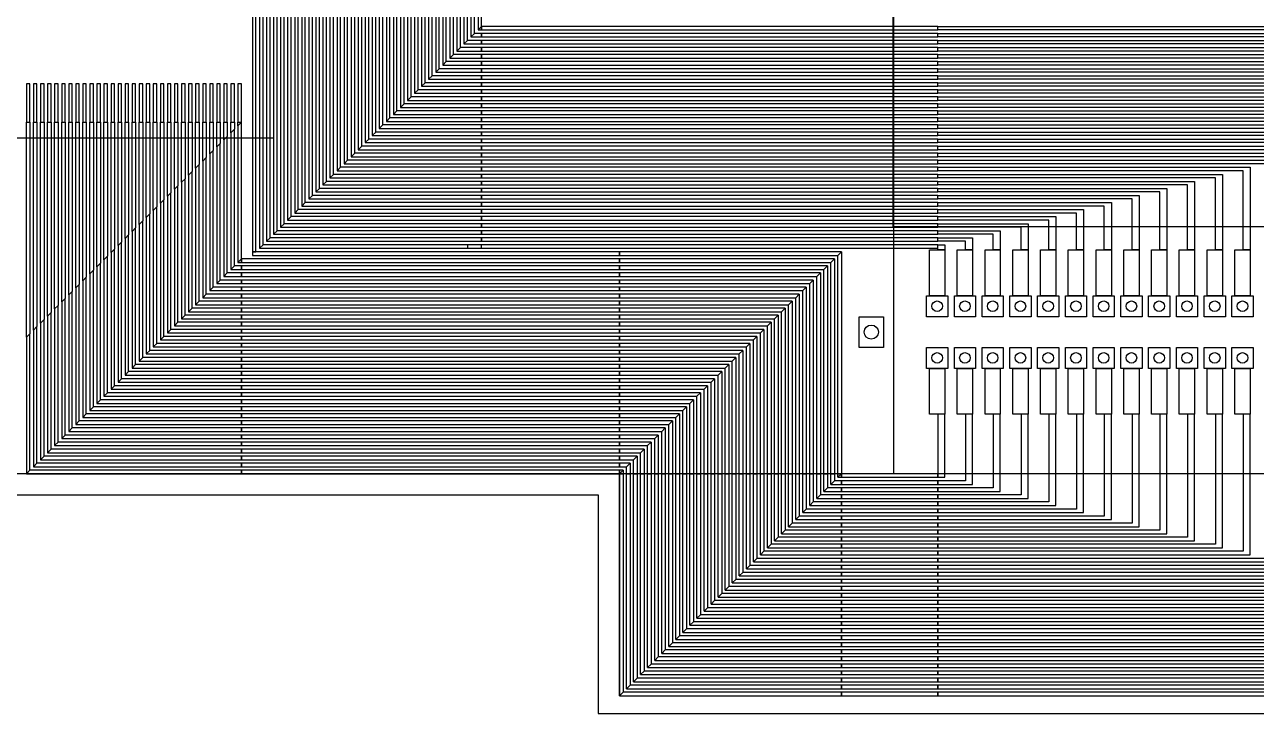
# Model space of a CAD drawing. Header units: inches. Extents: x 11033 to 102276, y 10578 to 36264.
# Drawn here: x 75345 to 93097, y 10722 to 20653 of the extents above; entities that cross this region are included whole.
import ezdxf

# ---------------------------------------------------------------- set-up
doc = ezdxf.new("R2010")
doc.units = ezdxf.units.IN
doc.header["$MEASUREMENT"] = 0
for name, color, linetype in [('board outline', 130, 'Continuous'), ('bottom copper', 160, 'Continuous'), ('bottom solder mask', 94, 'Continuous'), ('drill', 44, 'Continuous'), ('top copper', 10, 'Continuous'), ('top solder mask', 90, 'Continuous')]:
    doc.layers.add(name, color=color, linetype=linetype)

msp = doc.modelspace()

# ---------------------------------------------------------------- linework, layer by layer
at = {"layer": 'board outline'}
msp.add_lwpolyline([(48414, 29748), (48414, 10722), (67077, 10722), (67077, 13872), (83613, 13872), (83613, 10722), (102276, 10722), (102276, 29748), (88687, 29748), (88687, 30801), (62003, 30801), (62003, 29748)], close=True, dxfattribs=at)
at = {"layer": 'bottom copper'}
for points in [[(62826, 14176), (62826, 26954), (87866, 26954), (87866, 14176)], [(101571, 17737), (87865, 17737), (87865, 23217), (101571, 23217)], [(88387, 16745), (88387, 17405), (88607, 17405), (88607, 16745)], [(88787, 16745), (88787, 17405), (89007, 17405), (89007, 16745)], [(89187, 16745), (89187, 17405), (89407, 17405), (89407, 16745)], [(89587, 16745), (89587, 17405), (89807, 17405), (89807, 16745)], [(89987, 16745), (89987, 17405), (90207, 17405), (90207, 16745)], [(90387, 16745), (90387, 17405), (90607, 17405), (90607, 16745)], [(90787, 16745), (90787, 17405), (91007, 17405), (91007, 16745)], [(91187, 16745), (91187, 17405), (91407, 17405), (91407, 16745)], [(91587, 16745), (91587, 17405), (91807, 17405), (91807, 16745)], [(91987, 16745), (91987, 17405), (92207, 17405), (92207, 16745)], [(92387, 16745), (92387, 17405), (92607, 17405), (92607, 16745)], [(92787, 16745), (92787, 17405), (93007, 17405), (93007, 16745)], [(88650, 16441), (88345, 16441), (88345, 16745), (88650, 16745)], [(89050, 16441), (88745, 16441), (88745, 16745), (89050, 16745)], [(89450, 16441), (89145, 16441), (89145, 16745), (89450, 16745)], [(89850, 16441), (89545, 16441), (89545, 16745), (89850, 16745)], [(90250, 16441), (89945, 16441), (89945, 16745), (90250, 16745)], [(90650, 16441), (90345, 16441), (90345, 16745), (90650, 16745)], [(91050, 16441), (90745, 16441), (90745, 16745), (91050, 16745)], [(91450, 16441), (91145, 16441), (91145, 16745), (91450, 16745)], [(91850, 16441), (91545, 16441), (91545, 16745), (91850, 16745)], [(92250, 16441), (91945, 16441), (91945, 16745), (92250, 16745)], [(92650, 16441), (92345, 16441), (92345, 16745), (92650, 16745)], [(93050, 16441), (92745, 16441), (92745, 16745), (93050, 16745)], [(88650, 15695), (88345, 15695), (88345, 16000), (88650, 16000)], [(89050, 15695), (88745, 15695), (88745, 16000), (89050, 16000)], [(89450, 15695), (89145, 15695), (89145, 16000), (89450, 16000)], [(89850, 15695), (89545, 15695), (89545, 16000), (89850, 16000)], [(90250, 15695), (89945, 15695), (89945, 16000), (90250, 16000)], [(90650, 15695), (90345, 15695), (90345, 16000), (90650, 16000)], [(91050, 15695), (90745, 15695), (90745, 16000), (91050, 16000)], [(91450, 15695), (91145, 15695), (91145, 16000), (91450, 16000)], [(91850, 15695), (91545, 15695), (91545, 16000), (91850, 16000)], [(92250, 15695), (91945, 15695), (91945, 16000), (92250, 16000)], [(92650, 15695), (92345, 15695), (92345, 16000), (92650, 16000)], [(93050, 15695), (92745, 15695), (92745, 16000), (93050, 16000)], [(88387, 15035), (88387, 15695), (88607, 15695), (88607, 15035)], [(88787, 15035), (88787, 15695), (89007, 15695), (89007, 15035)], [(89187, 15035), (89187, 15695), (89407, 15695), (89407, 15035)], [(89587, 15035), (89587, 15695), (89807, 15695), (89807, 15035)], [(89987, 15035), (89987, 15695), (90207, 15695), (90207, 15035)], [(90387, 15035), (90387, 15695), (90607, 15695), (90607, 15035)], [(90787, 15035), (90787, 15695), (91007, 15695), (91007, 15035)], [(91187, 15035), (91187, 15695), (91407, 15695), (91407, 15035)], [(91587, 15035), (91587, 15695), (91807, 15695), (91807, 15035)], [(91987, 15035), (91987, 15695), (92207, 15695), (92207, 15035)], [(92387, 15035), (92387, 15695), (92607, 15695), (92607, 15035)], [(92787, 15035), (92787, 15695), (93007, 15695), (93007, 15035)], [(102022, 14176), (83918, 14176), (83918, 10976), (102022, 10976)]]:
    msp.add_lwpolyline(points, close=True, dxfattribs=at)
at = {"layer": 'bottom solder mask'}
for points in [[(88387, 16745), (88387, 17405), (88607, 17405), (88607, 16745)], [(88787, 16745), (88787, 17405), (89007, 17405), (89007, 16745)], [(89187, 16745), (89187, 17405), (89407, 17405), (89407, 16745)], [(89587, 16745), (89587, 17405), (89807, 17405), (89807, 16745)], [(89987, 16745), (89987, 17405), (90207, 17405), (90207, 16745)], [(90387, 16745), (90387, 17405), (90607, 17405), (90607, 16745)], [(90787, 16745), (90787, 17405), (91007, 17405), (91007, 16745)], [(91187, 16745), (91187, 17405), (91407, 17405), (91407, 16745)], [(91587, 16745), (91587, 17405), (91807, 17405), (91807, 16745)], [(91987, 16745), (91987, 17405), (92207, 17405), (92207, 16745)], [(92387, 16745), (92387, 17405), (92607, 17405), (92607, 16745)], [(92787, 16745), (92787, 17405), (93007, 17405), (93007, 16745)], [(87722, 16440), (87722, 16000), (87372, 16000), (87372, 16440)], [(88387, 15035), (88387, 15695), (88607, 15695), (88607, 15035)], [(88787, 15035), (88787, 15695), (89007, 15695), (89007, 15035)], [(89187, 15035), (89187, 15695), (89407, 15695), (89407, 15035)], [(89587, 15035), (89587, 15695), (89807, 15695), (89807, 15035)], [(89987, 15035), (89987, 15695), (90207, 15695), (90207, 15035)], [(90387, 15035), (90387, 15695), (90607, 15695), (90607, 15035)], [(90787, 15035), (90787, 15695), (91007, 15695), (91007, 15035)], [(91187, 15035), (91187, 15695), (91407, 15695), (91407, 15035)], [(91587, 15035), (91587, 15695), (91807, 15695), (91807, 15035)], [(91987, 15035), (91987, 15695), (92207, 15695), (92207, 15035)], [(92387, 15035), (92387, 15695), (92607, 15695), (92607, 15035)], [(92787, 15035), (92787, 15695), (93007, 15695), (93007, 15035)]]:
    msp.add_lwpolyline(points, close=True, dxfattribs=at)
at = {"layer": 'drill'}
for centre, radius in [((88497, 16593), 76.2), ((88897, 16593), 76.2), ((89297, 16593), 76.2), ((89697, 16593), 76.2), ((90097, 16593), 76.2), ((90497, 16593), 76.2), ((90897, 16593), 76.2), ((91297, 16593), 76.2), ((91697, 16593), 76.2), ((92097, 16593), 76.2), ((92497, 16593), 76.2), ((92897, 16593), 76.2), ((87547, 16220), 102), ((88497, 15848), 76.2), ((88897, 15848), 76.2), ((89297, 15848), 76.2), ((89697, 15848), 76.2), ((90097, 15848), 76.2), ((90497, 15848), 76.2), ((90897, 15848), 76.2), ((91297, 15848), 76.2), ((91697, 15848), 76.2), ((92097, 15848), 76.2), ((92497, 15848), 76.2), ((92897, 15848), 76.2)]:
    msp.add_circle(centre, radius, dxfattribs=at)
at = {"layer": 'top copper'}
for points in [[(81930, 24045), (81880, 23994), (81880, 20577), (81930, 20628)], [(81727, 23842), (81676, 23791), (81676, 20374), (81727, 20425)], [(81829, 23943), (81778, 23892), (81778, 20476), (81829, 20526)], [(81524, 23638), (81473, 23588), (81473, 20171), (81524, 20222)], [(81626, 23740), (81575, 23689), (81575, 20272), (81626, 20323)], [(81321, 23435), (81270, 23384), (81270, 19968), (81321, 20018)], [(81422, 23537), (81372, 23486), (81372, 20069), (81422, 20120)], [(81219, 23334), (81168, 23283), (81168, 19866), (81219, 19917)], [(81016, 23130), (80965, 23080), (80965, 19663), (81016, 19714)], [(81118, 23232), (81067, 23181), (81067, 19764), (81118, 19815)], [(80813, 22927), (80762, 22876), (80762, 19460), (80813, 19510)], [(80914, 23029), (80864, 22978), (80864, 19561), (80914, 19612)], [(80610, 22724), (80559, 22673), (80559, 19256), (80610, 19307)], [(80711, 22826), (80660, 22775), (80660, 19358), (80711, 19409)], [(80508, 22622), (80457, 22572), (80457, 19155), (80508, 19206)], [(80305, 22419), (80254, 22368), (80254, 18952), (80305, 19002)], [(80406, 22521), (80356, 22470), (80356, 19053), (80406, 19104)], [(80102, 22216), (80051, 22165), (80051, 18748), (80102, 18799)], [(80203, 22318), (80152, 22267), (80152, 18850), (80203, 18901)], [(79898, 22013), (79848, 21962), (79848, 18545), (79898, 18596)], [(80000, 22114), (79949, 22064), (79949, 18647), (80000, 18698)], [(79797, 21911), (79746, 21860), (79746, 18444), (79797, 18494)], [(79594, 21708), (79543, 21657), (79543, 18240), (79594, 18291)], [(79695, 21810), (79644, 21759), (79644, 18342), (79695, 18393)], [(79390, 21505), (79340, 21454), (79340, 18037), (79390, 18088)], [(79492, 21606), (79441, 21556), (79441, 18139), (79492, 18190)], [(79289, 21403), (79238, 21352), (79238, 17936), (79289, 17986)], [(79086, 21200), (79035, 21149), (79035, 17732), (79086, 17783)], [(79187, 21302), (79136, 21251), (79136, 17834), (79187, 17885)], [(78882, 20997), (78832, 20946), (78832, 17529), (78882, 17580)], [(78984, 21098), (78933, 21048), (78933, 17631), (78984, 17682)], [(78679, 20794), (78628, 20794), (78628, 17377), (78679, 17377)], [(78781, 20895), (78730, 20844), (78730, 17428), (78781, 17478)], [(81880, 20577), (81930, 20577), (81930, 20628)], [(88506, 20628), (81930, 20628), (81930, 20577), (88506, 20577)], [(101007, 17405), (100906, 17405), (100906, 20577), (88506, 20577), (88506, 20628), (101007, 20628)], [(81676, 20374), (81930, 20374), (81930, 20425), (81727, 20425)], [(81778, 20476), (81930, 20476), (81930, 20526), (81829, 20526)], [(88506, 20526), (81930, 20526), (81930, 20476), (88506, 20476)], [(88506, 20425), (81930, 20425), (81930, 20374), (88506, 20374)], [(100607, 17405), (100506, 17405), (100506, 20476), (88506, 20476), (88506, 20526), (100607, 20526)], [(100207, 17405), (100106, 17405), (100106, 20374), (88506, 20374), (88506, 20425), (100207, 20425)], [(81575, 20272), (81930, 20272), (81930, 20323), (81626, 20323)], [(88506, 20323), (81930, 20323), (81930, 20272), (88506, 20272)], [(99807, 17405), (99706, 17405), (99706, 20272), (88506, 20272), (88506, 20323), (99807, 20323)], [(81372, 20069), (81930, 20069), (81930, 20120), (81422, 20120)], [(81473, 20171), (81930, 20171), (81930, 20222), (81524, 20222)], [(88506, 20222), (81930, 20222), (81930, 20171), (88506, 20171)], [(88506, 20120), (81930, 20120), (81930, 20069), (88506, 20069)], [(99407, 17405), (99306, 17405), (99306, 20171), (88506, 20171), (88506, 20222), (99407, 20222)], [(99007, 17405), (98906, 17405), (98906, 20069), (88506, 20069), (88506, 20120), (99007, 20120)], [(81168, 19866), (81930, 19866), (81930, 19917), (81219, 19917)], [(81270, 19968), (81930, 19968), (81930, 20018), (81321, 20018)], [(88506, 20018), (81930, 20018), (81930, 19968), (88506, 19968)], [(88506, 19917), (81930, 19917), (81930, 19866), (88506, 19866)], [(98607, 17405), (98506, 17405), (98506, 19968), (88506, 19968), (88506, 20018), (98607, 20018)], [(98207, 17405), (98106, 17405), (98106, 19866), (88506, 19866), (88506, 19917), (98207, 19917)], [(75421, 19245), (75421, 19798), (75371, 19798), (75371, 19245)], [(75523, 19245), (75523, 19798), (75472, 19798), (75472, 19245)], [(75625, 19245), (75625, 19798), (75574, 19798), (75574, 19245)], [(75726, 19245), (75726, 19798), (75675, 19798), (75675, 19245)], [(75828, 19245), (75828, 19798), (75777, 19798), (75777, 19245)], [(75929, 19245), (75929, 19798), (75879, 19798), (75879, 19245)], [(76031, 19245), (76031, 19798), (75980, 19798), (75980, 19245)], [(76133, 19245), (76133, 19798), (76082, 19798), (76082, 19245)], [(76234, 19245), (76234, 19798), (76183, 19798), (76183, 19245)], [(76336, 19245), (76336, 19798), (76285, 19798), (76285, 19245)], [(76437, 19245), (76437, 19798), (76387, 19798), (76387, 19245)], [(76539, 19245), (76539, 19798), (76488, 19798), (76488, 19245)], [(76641, 19245), (76641, 19798), (76590, 19798), (76590, 19245)], [(76742, 19245), (76742, 19798), (76691, 19798), (76691, 19245)], [(76844, 19245), (76844, 19798), (76793, 19798), (76793, 19245)], [(76945, 19245), (76945, 19798), (76895, 19798), (76895, 19245)], [(77047, 19245), (77047, 19798), (76996, 19798), (76996, 19245)], [(77149, 19245), (77149, 19798), (77098, 19798), (77098, 19245)], [(77250, 19245), (77250, 19798), (77199, 19798), (77199, 19245)], [(77352, 19245), (77352, 19798), (77301, 19798), (77301, 19245)], [(77453, 19245), (77453, 19798), (77403, 19798), (77403, 19245)], [(77555, 19245), (77555, 19798), (77504, 19798), (77504, 19245)], [(77657, 19245), (77657, 19798), (77606, 19798), (77606, 19245)], [(77758, 19245), (77758, 19798), (77707, 19798), (77707, 19245)], [(77860, 19245), (77860, 19798), (77809, 19798), (77809, 19245)], [(77961, 19245), (77961, 19798), (77911, 19798), (77911, 19245)], [(78063, 19245), (78063, 19798), (78012, 19798), (78012, 19245)], [(78165, 19245), (78165, 19798), (78114, 19798), (78114, 19245)], [(78266, 19245), (78266, 19798), (78215, 19798), (78215, 19245)], [(78368, 19245), (78368, 19798), (78317, 19798), (78317, 19245)], [(78469, 19245), (78469, 19798), (78419, 19798), (78419, 19245)], [(80965, 19663), (81930, 19663), (81930, 19714), (81016, 19714)], [(81067, 19764), (81930, 19764), (81930, 19815), (81118, 19815)], [(88506, 19815), (81930, 19815), (81930, 19764), (88506, 19764)], [(88506, 19714), (81930, 19714), (81930, 19663), (88506, 19663)], [(97807, 17405), (97706, 17405), (97706, 19764), (88506, 19764), (88506, 19815), (97807, 19815)], [(97407, 17405), (97306, 17405), (97306, 19663), (88506, 19663), (88506, 19714), (97407, 19714)], [(80864, 19561), (81930, 19561), (81930, 19612), (80914, 19612)], [(88506, 19612), (81930, 19612), (81930, 19561), (88506, 19561)], [(97007, 17405), (96906, 17405), (96906, 19561), (88506, 19561), (88506, 19612), (97007, 19612)], [(80660, 19358), (81930, 19358), (81930, 19409), (80711, 19409)], [(80762, 19460), (81930, 19460), (81930, 19510), (80813, 19510)], [(88506, 19510), (81930, 19510), (81930, 19460), (88506, 19460)], [(88506, 19409), (81930, 19409), (81930, 19358), (88506, 19358)], [(96607, 17405), (96506, 17405), (96506, 19460), (88506, 19460), (88506, 19510), (96607, 19510)], [(96207, 17405), (96106, 17405), (96106, 19358), (88506, 19358), (88506, 19409), (96207, 19409)], [(75371, 16146), (75371, 19245), (75421, 19245), (75421, 16197)], [(75472, 16248), (75472, 19245), (75523, 19245), (75523, 16299)], [(75574, 16350), (75574, 19245), (75625, 19245), (75625, 16400)], [(75675, 16451), (75675, 19245), (75726, 19245), (75726, 16502)], [(75777, 16553), (75777, 19245), (75828, 19245), (75828, 16604)], [(75879, 16654), (75879, 19245), (75929, 19245), (75929, 16705)], [(75980, 16756), (75980, 19245), (76031, 19245), (76031, 16807)], [(76082, 16858), (76082, 19245), (76133, 19245), (76133, 16908)], [(76183, 16959), (76183, 19245), (76234, 19245), (76234, 17010)], [(76285, 17061), (76285, 19245), (76336, 19245), (76336, 17112)], [(76387, 17162), (76387, 19245), (76437, 19245), (76437, 17213)], [(76488, 17264), (76488, 19245), (76539, 19245), (76539, 17315)], [(76590, 17366), (76590, 19245), (76641, 19245), (76641, 17416)], [(76691, 17467), (76691, 19245), (76742, 19245), (76742, 17518)], [(76793, 17569), (76793, 19245), (76844, 19245), (76844, 17620)], [(76895, 17670), (76895, 19245), (76945, 19245), (76945, 17721)], [(76996, 17772), (76996, 19245), (77047, 19245), (77047, 17823)], [(77098, 17874), (77098, 19245), (77149, 19245), (77149, 17924)], [(77199, 17975), (77199, 19245), (77250, 19245), (77250, 18026)], [(77301, 18077), (77301, 19245), (77352, 19245), (77352, 18128)], [(77403, 18178), (77403, 19245), (77453, 19245), (77453, 18229)], [(77504, 18280), (77504, 19245), (77555, 19245), (77555, 18331)], [(77606, 18382), (77606, 19245), (77657, 19245), (77657, 18432)], [(77707, 18483), (77707, 19245), (77758, 19245), (77758, 18534)], [(77809, 18585), (77809, 19245), (77860, 19245), (77860, 18636)], [(77911, 18686), (77911, 19245), (77961, 19245), (77961, 18737)], [(78012, 18788), (78012, 19245), (78063, 19245), (78063, 18839)], [(78114, 18890), (78114, 19245), (78165, 19245), (78165, 18940)], [(78215, 18991), (78215, 19245), (78266, 19245), (78266, 19042)], [(78317, 19093), (78317, 19245), (78368, 19245), (78368, 19144)], [(78419, 19194), (78419, 19245), (78469, 19245)], [(78469, 19245), (78419, 19194), (78419, 17224), (78469, 17275)], [(80457, 19155), (81930, 19155), (81930, 19206), (80508, 19206)], [(80559, 19256), (81930, 19256), (81930, 19307), (80610, 19307)], [(88506, 19307), (81930, 19307), (81930, 19256), (88506, 19256)], [(88506, 19206), (81930, 19206), (81930, 19155), (88506, 19155)], [(95807, 17405), (95706, 17405), (95706, 19256), (88506, 19256), (88506, 19307), (95807, 19307)], [(95407, 17405), (95306, 17405), (95306, 19155), (88506, 19155), (88506, 19206), (95407, 19206)], [(78266, 19042), (78215, 18991), (78215, 17021), (78266, 17072)], [(78368, 19144), (78317, 19093), (78317, 17123), (78368, 17174)], [(80254, 18952), (81930, 18952), (81930, 19002), (80305, 19002)], [(80356, 19053), (81930, 19053), (81930, 19104), (80406, 19104)], [(88506, 19104), (81930, 19104), (81930, 19053), (88506, 19053)], [(88506, 19002), (81930, 19002), (81930, 18952), (88506, 18952)], [(95007, 17405), (94906, 17405), (94906, 19053), (88506, 19053), (88506, 19104), (95007, 19104)], [(94607, 17405), (94506, 17405), (94506, 18952), (88506, 18952), (88506, 19002), (94607, 19002)], [(78063, 18839), (78012, 18788), (78012, 16818), (78063, 16869)], [(78165, 18940), (78114, 18890), (78114, 16920), (78165, 16970)], [(80152, 18850), (81930, 18850), (81930, 18901), (80203, 18901)], [(88506, 18901), (81930, 18901), (81930, 18850), (88506, 18850)], [(94207, 17405), (94106, 17405), (94106, 18850), (88506, 18850), (88506, 18901), (94207, 18901)], [(77961, 18737), (77911, 18686), (77911, 16716), (77961, 16767)], [(79949, 18647), (81930, 18647), (81930, 18698), (80000, 18698)], [(80051, 18748), (81930, 18748), (81930, 18799), (80102, 18799)], [(88506, 18799), (81930, 18799), (81930, 18748), (88506, 18748)], [(88506, 18698), (81930, 18698), (81930, 18647), (88506, 18647)], [(93807, 17405), (93706, 17405), (93706, 18748), (88506, 18748), (88506, 18799), (93807, 18799)], [(93407, 17405), (93306, 17405), (93306, 18647), (88506, 18647), (88506, 18698), (93407, 18698)], [(77758, 18534), (77707, 18483), (77707, 16513), (77758, 16564)], [(77860, 18636), (77809, 18585), (77809, 16615), (77860, 16666)], [(79746, 18444), (81930, 18444), (81930, 18494), (79797, 18494)], [(79848, 18545), (81930, 18545), (81930, 18596), (79898, 18596)], [(88506, 18596), (81930, 18596), (81930, 18545), (88506, 18545)], [(88506, 18494), (81930, 18494), (81930, 18444), (88506, 18444)], [(93007, 17405), (92906, 17405), (92906, 18545), (88506, 18545), (88506, 18596), (93007, 18596)], [(92607, 17405), (92506, 17405), (92506, 18444), (88506, 18444), (88506, 18494), (92607, 18494)], [(77555, 18331), (77504, 18280), (77504, 16310), (77555, 16361)], [(77657, 18432), (77606, 18382), (77606, 16412), (77657, 16462)], [(79543, 18240), (81930, 18240), (81930, 18291), (79594, 18291)], [(79644, 18342), (81930, 18342), (81930, 18393), (79695, 18393)], [(88506, 18393), (81930, 18393), (81930, 18342), (88506, 18342)], [(88506, 18291), (81930, 18291), (81930, 18240), (88506, 18240)], [(92207, 17405), (92106, 17405), (92106, 18342), (88506, 18342), (88506, 18393), (92207, 18393)], [(91807, 17405), (91706, 17405), (91706, 18240), (88506, 18240), (88506, 18291), (91807, 18291)], [(77352, 18128), (77301, 18077), (77301, 16107), (77352, 16158)], [(77453, 18229), (77403, 18178), (77403, 16208), (77453, 16259)], [(79441, 18139), (81930, 18139), (81930, 18190), (79492, 18190)], [(88506, 18190), (81930, 18190), (81930, 18139), (88506, 18139)], [(91407, 17405), (91306, 17405), (91306, 18139), (88506, 18139), (88506, 18190), (91407, 18190)], [(77250, 18026), (77199, 17975), (77199, 16005), (77250, 16056)], [(79238, 17936), (81930, 17936), (81930, 17986), (79289, 17986)], [(79340, 18037), (81930, 18037), (81930, 18088), (79390, 18088)], [(88506, 18088), (81930, 18088), (81930, 18037), (88506, 18037)], [(88506, 17986), (81930, 17986), (81930, 17936), (88506, 17936)], [(91007, 17405), (90906, 17405), (90906, 18037), (88506, 18037), (88506, 18088), (91007, 18088)], [(90607, 17405), (90506, 17405), (90506, 17936), (88506, 17936), (88506, 17986), (90607, 17986)], [(77047, 17823), (76996, 17772), (76996, 15802), (77047, 15853)], [(77149, 17924), (77098, 17874), (77098, 15904), (77149, 15954)], [(79035, 17732), (81930, 17732), (81930, 17783), (79086, 17783)], [(79136, 17834), (81930, 17834), (81930, 17885), (79187, 17885)], [(88506, 17885), (81930, 17885), (81930, 17834), (88506, 17834)], [(88506, 17783), (81930, 17783), (81930, 17732), (88506, 17732)], [(90207, 17405), (90106, 17405), (90106, 17834), (88506, 17834), (88506, 17885), (90207, 17885)], [(89807, 17405), (89706, 17405), (89706, 17732), (88506, 17732), (88506, 17783), (89807, 17783)], [(76844, 17620), (76793, 17569), (76793, 15599), (76844, 15650)], [(76945, 17721), (76895, 17670), (76895, 15700), (76945, 15751)], [(78832, 17529), (81930, 17529), (81930, 17580), (78882, 17580)], [(78933, 17631), (81930, 17631), (81930, 17682), (78984, 17682)], [(88506, 17682), (81930, 17682), (81930, 17631), (88506, 17631)], [(88506, 17580), (81930, 17580), (81930, 17529), (88506, 17529)], [(89407, 17405), (89306, 17405), (89306, 17631), (88506, 17631), (88506, 17682), (89407, 17682)], [(89007, 17405), (88906, 17405), (88906, 17529), (88506, 17529), (88506, 17580), (89007, 17580)], [(76641, 17416), (76590, 17366), (76590, 15396), (76641, 15446)], [(76742, 17518), (76691, 17467), (76691, 15497), (76742, 15548)], [(78730, 17428), (81930, 17428), (81930, 17478), (78781, 17478)], [(88506, 17478), (81727, 17478), (81727, 17428), (88506, 17428)], [(88387, 16745), (88387, 17405), (88607, 17405), (88607, 16745)], [(88607, 17405), (88506, 17405), (88506, 17428), (88506, 17428), (88506, 17478), (88607, 17478)], [(88787, 16745), (88787, 17405), (89007, 17405), (89007, 16745)], [(89187, 16745), (89187, 17405), (89407, 17405), (89407, 16745)], [(89587, 16745), (89587, 17405), (89807, 17405), (89807, 16745)], [(89987, 16745), (89987, 17405), (90207, 17405), (90207, 16745)], [(90387, 16745), (90387, 17405), (90607, 17405), (90607, 16745)], [(90787, 16745), (90787, 17405), (91007, 17405), (91007, 16745)], [(91187, 16745), (91187, 17405), (91407, 17405), (91407, 16745)], [(91587, 16745), (91587, 17405), (91807, 17405), (91807, 16745)], [(91987, 16745), (91987, 17405), (92207, 17405), (92207, 16745)], [(92387, 16745), (92387, 17405), (92607, 17405), (92607, 16745)], [(92787, 16745), (92787, 17405), (93007, 17405), (93007, 16745)], [(76539, 17315), (76488, 17264), (76488, 15294), (76539, 15345)], [(78419, 17224), (78469, 17224), (78469, 17275)], [(83918, 17275), (78469, 17275), (78469, 17224), (83918, 17224)], [(83918, 17377), (78628, 17377), (78628, 17326), (83918, 17326)], [(87118, 17377), (83918, 17377), (83918, 17326), (87067, 17326)], [(87017, 17275), (83918, 17275), (83918, 17224), (86966, 17224)], [(87017, 17275), (87017, 14176), (86966, 14176), (86966, 17224)], [(87118, 17377), (87118, 14176), (87067, 14176), (87067, 17326)], [(76336, 17112), (76285, 17061), (76285, 15091), (76336, 15142)], [(76437, 17213), (76387, 17162), (76387, 15192), (76437, 15243)], [(78215, 17021), (78469, 17021), (78469, 17072), (78266, 17072)], [(78317, 17123), (78469, 17123), (78469, 17174), (78368, 17174)], [(83918, 17174), (78469, 17174), (78469, 17123), (83918, 17123)], [(83918, 17072), (78469, 17072), (78469, 17021), (83918, 17021)], [(86915, 17174), (83918, 17174), (83918, 17123), (86864, 17123)], [(86813, 17072), (83918, 17072), (83918, 17021), (86763, 17021)], [(86813, 17072), (86813, 14176), (86763, 14176), (86763, 17021)], [(86915, 17174), (86915, 14176), (86864, 14176), (86864, 17123)], [(76133, 16908), (76082, 16858), (76082, 14888), (76133, 14938)], [(76234, 17010), (76183, 16959), (76183, 14989), (76234, 15040)], [(78012, 16818), (78469, 16818), (78469, 16869), (78063, 16869)], [(78114, 16920), (78469, 16920), (78469, 16970), (78165, 16970)], [(83918, 16970), (78469, 16970), (78469, 16920), (83918, 16920)], [(83918, 16869), (78469, 16869), (78469, 16818), (83918, 16818)], [(86712, 16970), (83918, 16970), (83918, 16920), (86661, 16920)], [(86610, 16869), (83918, 16869), (83918, 16818), (86559, 16818)], [(86610, 16869), (86610, 14176), (86559, 14176), (86559, 16818)], [(86712, 16970), (86712, 14176), (86661, 14176), (86661, 16920)], [(75929, 16705), (75879, 16654), (75879, 14684), (75929, 14735)], [(76031, 16807), (75980, 16756), (75980, 14786), (76031, 14837)], [(77911, 16716), (78469, 16716), (78469, 16767), (77961, 16767)], [(83918, 16767), (78469, 16767), (78469, 16716), (83918, 16716)], [(86509, 16767), (83918, 16767), (83918, 16716), (86458, 16716)], [(86509, 16767), (86509, 14176), (86458, 14176), (86458, 16716)], [(88650, 16441), (88345, 16441), (88345, 16745), (88650, 16745)], [(89050, 16441), (88745, 16441), (88745, 16745), (89050, 16745)], [(89450, 16441), (89145, 16441), (89145, 16745), (89450, 16745)], [(89850, 16441), (89545, 16441), (89545, 16745), (89850, 16745)], [(90250, 16441), (89945, 16441), (89945, 16745), (90250, 16745)], [(90650, 16441), (90345, 16441), (90345, 16745), (90650, 16745)], [(91050, 16441), (90745, 16441), (90745, 16745), (91050, 16745)], [(91450, 16441), (91145, 16441), (91145, 16745), (91450, 16745)], [(91850, 16441), (91545, 16441), (91545, 16745), (91850, 16745)], [(92250, 16441), (91945, 16441), (91945, 16745), (92250, 16745)], [(92650, 16441), (92345, 16441), (92345, 16745), (92650, 16745)], [(93050, 16441), (92745, 16441), (92745, 16745), (93050, 16745)], [(75828, 16604), (75777, 16553), (75777, 14583), (75828, 14634)], [(77707, 16513), (78469, 16513), (78469, 16564), (77758, 16564)], [(77809, 16615), (78469, 16615), (78469, 16666), (77860, 16666)], [(83918, 16666), (78469, 16666), (78469, 16615), (83918, 16615)], [(83918, 16564), (78469, 16564), (78469, 16513), (83918, 16513)], [(86407, 16666), (83918, 16666), (83918, 16615), (86356, 16615)], [(86305, 16564), (83918, 16564), (83918, 16513), (86255, 16513)], [(86305, 16564), (86305, 14176), (86255, 14176), (86255, 16513)], [(86407, 16666), (86407, 14176), (86356, 14176), (86356, 16615)], [(75625, 16400), (75574, 16350), (75574, 14380), (75625, 14430)], [(75726, 16502), (75675, 16451), (75675, 14481), (75726, 14532)], [(77504, 16310), (78469, 16310), (78469, 16361), (77555, 16361)], [(77606, 16412), (78469, 16412), (78469, 16462), (77657, 16462)], [(83918, 16462), (78469, 16462), (78469, 16412), (83918, 16412)], [(83918, 16361), (78469, 16361), (78469, 16310), (83918, 16310)], [(86204, 16462), (83918, 16462), (83918, 16412), (86153, 16412)], [(86102, 16361), (83918, 16361), (83918, 16310), (86051, 16310)], [(86102, 16361), (86102, 14176), (86051, 14176), (86051, 16310)], [(86204, 16462), (86204, 14176), (86153, 14176), (86153, 16412)], [(87372, 16000), (87372, 16440), (87722, 16440), (87722, 16000)], [(75421, 16197), (75371, 16146), (75371, 14176), (75421, 14227)], [(75523, 16299), (75472, 16248), (75472, 14278), (75523, 14329)], [(77301, 16107), (78469, 16107), (78469, 16158), (77352, 16158)], [(77403, 16208), (78469, 16208), (78469, 16259), (77453, 16259)], [(83918, 16259), (78469, 16259), (78469, 16208), (83918, 16208)], [(83918, 16158), (78469, 16158), (78469, 16107), (83918, 16107)], [(86001, 16259), (83918, 16259), (83918, 16208), (85950, 16208)], [(85899, 16158), (83918, 16158), (83918, 16107), (85848, 16107)], [(85899, 16158), (85899, 14176), (85848, 14176), (85848, 16107)], [(86001, 16259), (86001, 14176), (85950, 14176), (85950, 16208)], [(77199, 16005), (78469, 16005), (78469, 16056), (77250, 16056)], [(83918, 16056), (78469, 16056), (78469, 16005), (83918, 16005)], [(85797, 16056), (83918, 16056), (83918, 16005), (85747, 16005)], [(85797, 16056), (85797, 14176), (85747, 14176), (85747, 16005)], [(88650, 15695), (88345, 15695), (88345, 16000), (88650, 16000)], [(89050, 15695), (88745, 15695), (88745, 16000), (89050, 16000)], [(89450, 15695), (89145, 15695), (89145, 16000), (89450, 16000)], [(89850, 15695), (89545, 15695), (89545, 16000), (89850, 16000)], [(90250, 15695), (89945, 15695), (89945, 16000), (90250, 16000)], [(90650, 15695), (90345, 15695), (90345, 16000), (90650, 16000)], [(91050, 15695), (90745, 15695), (90745, 16000), (91050, 16000)], [(91450, 15695), (91145, 15695), (91145, 16000), (91450, 16000)], [(91850, 15695), (91545, 15695), (91545, 16000), (91850, 16000)], [(92250, 15695), (91945, 15695), (91945, 16000), (92250, 16000)], [(92650, 15695), (92345, 15695), (92345, 16000), (92650, 16000)], [(93050, 15695), (92745, 15695), (92745, 16000), (93050, 16000)], [(76996, 15802), (78469, 15802), (78469, 15853), (77047, 15853)], [(77098, 15904), (78469, 15904), (78469, 15954), (77149, 15954)], [(83918, 15954), (78469, 15954), (78469, 15904), (83918, 15904)], [(83918, 15853), (78469, 15853), (78469, 15802), (83918, 15802)], [(85696, 15954), (83918, 15954), (83918, 15904), (85645, 15904)], [(85594, 15853), (83918, 15853), (83918, 15802), (85543, 15802)], [(85594, 15853), (85594, 14176), (85543, 14176), (85543, 15802)], [(85696, 15954), (85696, 14176), (85645, 14176), (85645, 15904)], [(76793, 15599), (78469, 15599), (78469, 15650), (76844, 15650)], [(76895, 15700), (78469, 15700), (78469, 15751), (76945, 15751)], [(83918, 15751), (78469, 15751), (78469, 15700), (83918, 15700)], [(83918, 15650), (78469, 15650), (78469, 15599), (83918, 15599)], [(85493, 15751), (83918, 15751), (83918, 15700), (85442, 15700)], [(85391, 15650), (83918, 15650), (83918, 15599), (85340, 15599)], [(85391, 15650), (85391, 14176), (85340, 14176), (85340, 15599)], [(85493, 15751), (85493, 14176), (85442, 14176), (85442, 15700)], [(88387, 15035), (88387, 15695), (88607, 15695), (88607, 15035)], [(88787, 15035), (88787, 15695), (89007, 15695), (89007, 15035)], [(89187, 15035), (89187, 15695), (89407, 15695), (89407, 15035)], [(89587, 15035), (89587, 15695), (89807, 15695), (89807, 15035)], [(89987, 15035), (89987, 15695), (90207, 15695), (90207, 15035)], [(90387, 15035), (90387, 15695), (90607, 15695), (90607, 15035)], [(90787, 15035), (90787, 15695), (91007, 15695), (91007, 15035)], [(91187, 15035), (91187, 15695), (91407, 15695), (91407, 15035)], [(91587, 15035), (91587, 15695), (91807, 15695), (91807, 15035)], [(91987, 15035), (91987, 15695), (92207, 15695), (92207, 15035)], [(92387, 15035), (92387, 15695), (92607, 15695), (92607, 15035)], [(92787, 15035), (92787, 15695), (93007, 15695), (93007, 15035)], [(76590, 15396), (78469, 15396), (78469, 15446), (76641, 15446)], [(76691, 15497), (78469, 15497), (78469, 15548), (76742, 15548)], [(83918, 15548), (78469, 15548), (78469, 15497), (83918, 15497)], [(83918, 15446), (78469, 15446), (78469, 15396), (83918, 15396)], [(85289, 15548), (83918, 15548), (83918, 15497), (85239, 15497)], [(85188, 15446), (83918, 15446), (83918, 15396), (85137, 15396)], [(85188, 15446), (85188, 14176), (85137, 14176), (85137, 15396)], [(85289, 15548), (85289, 14176), (85239, 14176), (85239, 15497)], [(76488, 15294), (78469, 15294), (78469, 15345), (76539, 15345)], [(83918, 15345), (78469, 15345), (78469, 15294), (83918, 15294)], [(85086, 15345), (83918, 15345), (83918, 15294), (85035, 15294)], [(85086, 15345), (85086, 14176), (85035, 14176), (85035, 15294)], [(76285, 15091), (78469, 15091), (78469, 15142), (76336, 15142)], [(76387, 15192), (78469, 15192), (78469, 15243), (76437, 15243)], [(83918, 15243), (78469, 15243), (78469, 15192), (83918, 15192)], [(83918, 15142), (78469, 15142), (78469, 15091), (83918, 15091)], [(84985, 15243), (83918, 15243), (83918, 15192), (84934, 15192)], [(84883, 15142), (83918, 15142), (83918, 15091), (84832, 15091)], [(84883, 15142), (84883, 14176), (84832, 14176), (84832, 15091)], [(84985, 15243), (84985, 14176), (84934, 14176), (84934, 15192)], [(76082, 14888), (78469, 14888), (78469, 14938), (76133, 14938)], [(76183, 14989), (78469, 14989), (78469, 15040), (76234, 15040)], [(83918, 15040), (78469, 15040), (78469, 14989), (83918, 14989)], [(83918, 14938), (78469, 14938), (78469, 14888), (83918, 14888)], [(84781, 15040), (83918, 15040), (83918, 14989), (84731, 14989)], [(84680, 14938), (83918, 14938), (83918, 14888), (84629, 14888)], [(84680, 14938), (84680, 14176), (84629, 14176), (84629, 14888)], [(84781, 15040), (84781, 14176), (84731, 14176), (84731, 14989)], [(88607, 15035), (88506, 15035), (88506, 14176), (88506, 14176), (88506, 14126), (88607, 14126)], [(89007, 15035), (88906, 15035), (88906, 14075), (88506, 14075), (88506, 14024), (89007, 14024)], [(89407, 15035), (89306, 15035), (89306, 13973), (88506, 13973), (88506, 13922), (89407, 13922)], [(89807, 15035), (89706, 15035), (89706, 13872), (88506, 13872), (88506, 13821), (89807, 13821)], [(90207, 15035), (90106, 15035), (90106, 13770), (88506, 13770), (88506, 13719), (90207, 13719)], [(90607, 15035), (90506, 15035), (90506, 13668), (88506, 13668), (88506, 13618), (90607, 13618)], [(91007, 15035), (90906, 15035), (90906, 13567), (88506, 13567), (88506, 13516), (91007, 13516)], [(91407, 15035), (91306, 15035), (91306, 13465), (88506, 13465), (88506, 13414), (91407, 13414)], [(91807, 15035), (91706, 15035), (91706, 13364), (88506, 13364), (88506, 13313), (91807, 13313)], [(92207, 15035), (92106, 15035), (92106, 13262), (88506, 13262), (88506, 13211), (92207, 13211)], [(92607, 15035), (92506, 15035), (92506, 13160), (88506, 13160), (88506, 13110), (92607, 13110)], [(93007, 15035), (92906, 15035), (92906, 13059), (88506, 13059), (88506, 13008), (93007, 13008)], [(93407, 15035), (93306, 15035), (93306, 12957), (88506, 12957), (88506, 12906), (93407, 12906)], [(93807, 15035), (93706, 15035), (93706, 12856), (88506, 12856), (88506, 12805), (93807, 12805)], [(94207, 15035), (94106, 15035), (94106, 12754), (88506, 12754), (88506, 12703), (94207, 12703)], [(94607, 15035), (94506, 15035), (94506, 12652), (88506, 12652), (88506, 12602), (94607, 12602)], [(95007, 15035), (94906, 15035), (94906, 12551), (88506, 12551), (88506, 12500), (95007, 12500)], [(95407, 15035), (95306, 15035), (95306, 12449), (88506, 12449), (88506, 12398), (95407, 12398)], [(95807, 15035), (95706, 15035), (95706, 12348), (88506, 12348), (88506, 12297), (95807, 12297)], [(96207, 15035), (96106, 15035), (96106, 12246), (88506, 12246), (88506, 12195), (96207, 12195)], [(96607, 15035), (96506, 15035), (96506, 12144), (88506, 12144), (88506, 12094), (96607, 12094)], [(97007, 15035), (96906, 15035), (96906, 12043), (88506, 12043), (88506, 11992), (97007, 11992)], [(97407, 15035), (97306, 15035), (97306, 11941), (88506, 11941), (88506, 11890), (97407, 11890)], [(97807, 15035), (97706, 15035), (97706, 11840), (88506, 11840), (88506, 11789), (97807, 11789)], [(98207, 15035), (98106, 15035), (98106, 11738), (88506, 11738), (88506, 11687), (98207, 11687)], [(98607, 15035), (98506, 15035), (98506, 11636), (88506, 11636), (88506, 11586), (98607, 11586)], [(99007, 15035), (98906, 15035), (98906, 11535), (88506, 11535), (88506, 11484), (99007, 11484)], [(99407, 15035), (99306, 15035), (99306, 11433), (88506, 11433), (88506, 11382), (99407, 11382)], [(99807, 15035), (99706, 15035), (99706, 11332), (88506, 11332), (88506, 11281), (99807, 11281)], [(100207, 15035), (100106, 15035), (100106, 11230), (88506, 11230), (88506, 11179), (100207, 11179)], [(100607, 15035), (100506, 15035), (100506, 11128), (88506, 11128), (88506, 11078), (100607, 11078)], [(101007, 15035), (100906, 15035), (100906, 11027), (88506, 11027), (88506, 10976), (101007, 10976)], [(75879, 14684), (78469, 14684), (78469, 14735), (75929, 14735)], [(75980, 14786), (78469, 14786), (78469, 14837), (76031, 14837)], [(83918, 14837), (78469, 14837), (78469, 14786), (83918, 14786)], [(83918, 14735), (78469, 14735), (78469, 14684), (83918, 14684)], [(84578, 14837), (83918, 14837), (83918, 14786), (84527, 14786)], [(84477, 14735), (83918, 14735), (83918, 14684), (84426, 14684)], [(84477, 14735), (84477, 14176), (84426, 14176), (84426, 14684)], [(84578, 14837), (84578, 14176), (84527, 14176), (84527, 14786)], [(75777, 14583), (78469, 14583), (78469, 14634), (75828, 14634)], [(83918, 14634), (78469, 14634), (78469, 14583), (83918, 14583)], [(84375, 14634), (83918, 14634), (83918, 14583), (84324, 14583)], [(84375, 14634), (84375, 14176), (84324, 14176), (84324, 14583)], [(75574, 14380), (78469, 14380), (78469, 14430), (75625, 14430)], [(75675, 14481), (78469, 14481), (78469, 14532), (75726, 14532)], [(83918, 14532), (78469, 14532), (78469, 14481), (83918, 14481)], [(83918, 14430), (78469, 14430), (78469, 14380), (83918, 14380)], [(84273, 14532), (83918, 14532), (83918, 14481), (84223, 14481)], [(84172, 14430), (83918, 14430), (83918, 14380), (84121, 14380)], [(84172, 14430), (84172, 14176), (84121, 14176), (84121, 14380)], [(84273, 14532), (84273, 14176), (84223, 14176), (84223, 14481)], [(75371, 14176), (78469, 14176), (78469, 14227), (75421, 14227)], [(75472, 14278), (78469, 14278), (78469, 14329), (75523, 14329)], [(83918, 14329), (78469, 14329), (78469, 14278), (83918, 14278)], [(83918, 14227), (78469, 14227), (78469, 14176), (83918, 14176)], [(84070, 14329), (83918, 14329), (83918, 14278), (84019, 14278)], [(83969, 14227), (83969, 14176), (83918, 14176)], [(83969, 14227), (83918, 14227), (83918, 14176)], [(84070, 14329), (84070, 14176), (84019, 14176), (84019, 14278)], [(83918, 10976), (83918, 14176), (83969, 14176), (83969, 11027)], [(84019, 11078), (84019, 14176), (84070, 14176), (84070, 11128)], [(84121, 11179), (84121, 14176), (84172, 14176), (84172, 11230)], [(84223, 11281), (84223, 14176), (84273, 14176), (84273, 11332)], [(84324, 11382), (84324, 14176), (84375, 14176), (84375, 11433)], [(84426, 11484), (84426, 14176), (84477, 14176), (84477, 11535)], [(84527, 11586), (84527, 14176), (84578, 14176), (84578, 11636)], [(84629, 11687), (84629, 14176), (84680, 14176), (84680, 11738)], [(84731, 11789), (84731, 14176), (84781, 14176), (84781, 11840)], [(84832, 11890), (84832, 14176), (84883, 14176), (84883, 11941)], [(84934, 11992), (84934, 14176), (84985, 14176), (84985, 12043)], [(85035, 12094), (85035, 14176), (85086, 14176), (85086, 12144)], [(85137, 12195), (85137, 14176), (85188, 14176), (85188, 12246)], [(85239, 12297), (85239, 14176), (85289, 14176), (85289, 12348)], [(85340, 12398), (85340, 14176), (85391, 14176), (85391, 12449)], [(85442, 12500), (85442, 14176), (85493, 14176), (85493, 12551)], [(85543, 12602), (85543, 14176), (85594, 14176), (85594, 12652)], [(85645, 12703), (85645, 14176), (85696, 14176), (85696, 12754)], [(85747, 12805), (85747, 14176), (85797, 14176), (85797, 12856)], [(85848, 12906), (85848, 14176), (85899, 14176), (85899, 12957)], [(85950, 13008), (85950, 14176), (86001, 14176), (86001, 13059)], [(86051, 13110), (86051, 14176), (86102, 14176), (86102, 13160)], [(86153, 13211), (86153, 14176), (86204, 14176), (86204, 13262)], [(86255, 13313), (86255, 14176), (86305, 14176), (86305, 13364)], [(86356, 13414), (86356, 14176), (86407, 14176), (86407, 13465)], [(86458, 13516), (86458, 14176), (86509, 14176), (86509, 13567)], [(86559, 13618), (86559, 14176), (86610, 14176), (86610, 13668)], [(86661, 13719), (86661, 14176), (86712, 14176), (86712, 13770)], [(86763, 13821), (86763, 14176), (86813, 14176), (86813, 13872)], [(86864, 13922), (86864, 14176), (86915, 14176), (86915, 13973)], [(86966, 14024), (86966, 14176), (87017, 14176), (87017, 14075)], [(86966, 14024), (87118, 14024), (87118, 14075), (87017, 14075)], [(87067, 14126), (87067, 14176), (87118, 14176)], [(87067, 14126), (87118, 14126), (87118, 14176)], [(88506, 14176), (87118, 14176), (87118, 14126), (88506, 14126)], [(88506, 14075), (87118, 14075), (87118, 14024), (88506, 14024)], [(86763, 13821), (87118, 13821), (87118, 13872), (86813, 13872)], [(86864, 13922), (87118, 13922), (87118, 13973), (86915, 13973)], [(88506, 13973), (87118, 13973), (87118, 13922), (88506, 13922)], [(88506, 13872), (87118, 13872), (87118, 13821), (88506, 13821)], [(86661, 13719), (87118, 13719), (87118, 13770), (86712, 13770)], [(88506, 13770), (87118, 13770), (87118, 13719), (88506, 13719)], [(86458, 13516), (87118, 13516), (87118, 13567), (86509, 13567)], [(86559, 13618), (87118, 13618), (87118, 13668), (86610, 13668)], [(88506, 13668), (87118, 13668), (87118, 13618), (88506, 13618)], [(88506, 13567), (87118, 13567), (87118, 13516), (88506, 13516)], [(86255, 13313), (87118, 13313), (87118, 13364), (86305, 13364)], [(86356, 13414), (87118, 13414), (87118, 13465), (86407, 13465)], [(88506, 13465), (87118, 13465), (87118, 13414), (88506, 13414)], [(88506, 13364), (87118, 13364), (87118, 13313), (88506, 13313)], [(86051, 13110), (87118, 13110), (87118, 13160), (86102, 13160)], [(86153, 13211), (87118, 13211), (87118, 13262), (86204, 13262)], [(88506, 13262), (87118, 13262), (87118, 13211), (88506, 13211)], [(88506, 13160), (87118, 13160), (87118, 13110), (88506, 13110)], [(85950, 13008), (87118, 13008), (87118, 13059), (86001, 13059)], [(88506, 13059), (87118, 13059), (87118, 13008), (88506, 13008)], [(85747, 12805), (87118, 12805), (87118, 12856), (85797, 12856)], [(85848, 12906), (87118, 12906), (87118, 12957), (85899, 12957)], [(88506, 12957), (87118, 12957), (87118, 12906), (88506, 12906)], [(88506, 12856), (87118, 12856), (87118, 12805), (88506, 12805)], [(85543, 12602), (87118, 12602), (87118, 12652), (85594, 12652)], [(85645, 12703), (87118, 12703), (87118, 12754), (85696, 12754)], [(88506, 12754), (87118, 12754), (87118, 12703), (88506, 12703)], [(88506, 12652), (87118, 12652), (87118, 12602), (88506, 12602)], [(85340, 12398), (87118, 12398), (87118, 12449), (85391, 12449)], [(85442, 12500), (87118, 12500), (87118, 12551), (85493, 12551)], [(88506, 12551), (87118, 12551), (87118, 12500), (88506, 12500)], [(88506, 12449), (87118, 12449), (87118, 12398), (88506, 12398)], [(85239, 12297), (87118, 12297), (87118, 12348), (85289, 12348)], [(88506, 12348), (87118, 12348), (87118, 12297), (88506, 12297)], [(85035, 12094), (87118, 12094), (87118, 12144), (85086, 12144)], [(85137, 12195), (87118, 12195), (87118, 12246), (85188, 12246)], [(88506, 12246), (87118, 12246), (87118, 12195), (88506, 12195)], [(88506, 12144), (87118, 12144), (87118, 12094), (88506, 12094)], [(84832, 11890), (87118, 11890), (87118, 11941), (84883, 11941)], [(84934, 11992), (87118, 11992), (87118, 12043), (84985, 12043)], [(88506, 12043), (87118, 12043), (87118, 11992), (88506, 11992)], [(88506, 11941), (87118, 11941), (87118, 11890), (88506, 11890)], [(84629, 11687), (87118, 11687), (87118, 11738), (84680, 11738)], [(84731, 11789), (87118, 11789), (87118, 11840), (84781, 11840)], [(88506, 11840), (87118, 11840), (87118, 11789), (88506, 11789)], [(88506, 11738), (87118, 11738), (87118, 11687), (88506, 11687)], [(84527, 11586), (87118, 11586), (87118, 11636), (84578, 11636)], [(88506, 11636), (87118, 11636), (87118, 11586), (88506, 11586)], [(84324, 11382), (87118, 11382), (87118, 11433), (84375, 11433)], [(84426, 11484), (87118, 11484), (87118, 11535), (84477, 11535)], [(88506, 11535), (87118, 11535), (87118, 11484), (88506, 11484)], [(88506, 11433), (87118, 11433), (87118, 11382), (88506, 11382)], [(84121, 11179), (87118, 11179), (87118, 11230), (84172, 11230)], [(84223, 11281), (87118, 11281), (87118, 11332), (84273, 11332)], [(88506, 11332), (87118, 11332), (87118, 11281), (88506, 11281)], [(88506, 11230), (87118, 11230), (87118, 11179), (88506, 11179)], [(83918, 10976), (87118, 10976), (87118, 11027), (83969, 11027)], [(84019, 11078), (87118, 11078), (87118, 11128), (84070, 11128)], [(88506, 11128), (87118, 11128), (87118, 11078), (88506, 11078)], [(88506, 11027), (87118, 11027), (87118, 10976), (88506, 10976)]]:
    msp.add_lwpolyline(points, close=True, dxfattribs=at)
at = {"layer": 'top solder mask'}
for points in [[(71757, 20842), (73768, 20842), (73768, 30801), (76922, 30801), (76922, 20842), (78933, 20842), (78933, 19015), (71757, 19015)], [(88387, 16745), (88387, 17405), (88607, 17405), (88607, 16745)], [(88787, 16745), (88787, 17405), (89007, 17405), (89007, 16745)], [(89187, 16745), (89187, 17405), (89407, 17405), (89407, 16745)], [(89587, 16745), (89587, 17405), (89807, 17405), (89807, 16745)], [(89987, 16745), (89987, 17405), (90207, 17405), (90207, 16745)], [(90387, 16745), (90387, 17405), (90607, 17405), (90607, 16745)], [(90787, 16745), (90787, 17405), (91007, 17405), (91007, 16745)], [(91187, 16745), (91187, 17405), (91407, 17405), (91407, 16745)], [(91587, 16745), (91587, 17405), (91807, 17405), (91807, 16745)], [(91987, 16745), (91987, 17405), (92207, 17405), (92207, 16745)], [(92387, 16745), (92387, 17405), (92607, 17405), (92607, 16745)], [(92787, 16745), (92787, 17405), (93007, 17405), (93007, 16745)], [(87372, 16000), (87372, 16440), (87722, 16440), (87722, 16000)], [(88387, 15035), (88387, 15695), (88607, 15695), (88607, 15035)], [(88787, 15035), (88787, 15695), (89007, 15695), (89007, 15035)], [(89187, 15035), (89187, 15695), (89407, 15695), (89407, 15035)], [(89587, 15035), (89587, 15695), (89807, 15695), (89807, 15035)], [(89987, 15035), (89987, 15695), (90207, 15695), (90207, 15035)], [(90387, 15035), (90387, 15695), (90607, 15695), (90607, 15035)], [(90787, 15035), (90787, 15695), (91007, 15695), (91007, 15035)], [(91187, 15035), (91187, 15695), (91407, 15695), (91407, 15035)], [(91587, 15035), (91587, 15695), (91807, 15695), (91807, 15035)], [(91987, 15035), (91987, 15695), (92207, 15695), (92207, 15035)], [(92387, 15035), (92387, 15695), (92607, 15695), (92607, 15035)], [(92787, 15035), (92787, 15695), (93007, 15695), (93007, 15035)]]:
    msp.add_lwpolyline(points, close=True, dxfattribs=at)

doc.saveas('drawing.dxf')
